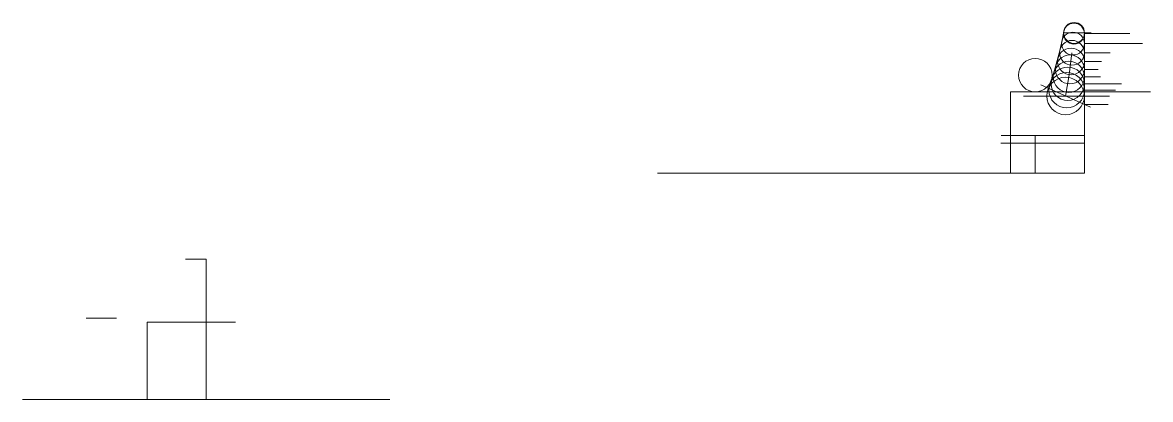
# Model space of a CAD drawing. Header units: millimetres. Extents: x 86 to 1232, y 82 to 464.
import ezdxf

# ---------------------------------------------------------------- set-up
doc = ezdxf.new("R2010")
doc.units = ezdxf.units.MM
doc.layers.add('Штриховка', color=7, linetype='Continuous', lineweight=20)

msp = doc.modelspace()

# ---------------------------------------------------------------- linework, layer by layer
at = {"layer": 'Штриховка'}
for p, q in [((1164.6, 453.9), (1143.5, 453.9)), ((1164.6, 311.5), (1164.6, 453.9)), ((1171.6, 453.9), (1164.6, 453.9)), ((1164.6, 311.5), (1164.6, 453.2)), ((1164.6, 453.2), (1210.6, 453.2)), ((1164.6, 311.5), (1164.6, 443.1)), ((1164.6, 443.1), (1223.7, 443.1)), ((1149.9, 416.8), (1152, 433.7)), ((1164.6, 311.5), (1164.6, 433.7)), ((1164.6, 433.7), (1190.6, 433.7)), ((1164.6, 311.5), (1164.6, 424.9)), ((1164.6, 424.9), (1181.9, 424.9)), ((1148.8, 409.3), (1149.9, 416.8)), ((1164.6, 311.5), (1164.6, 416.8)), ((1164.6, 416.8), (1178.7, 416.8)), ((1170.7, 378.6), (1120.3, 401)), ((1145.5, 389.8), (1148.8, 409.3)), ((1164.6, 311.5), (1164.6, 409.3)), ((1164.6, 409.3), (1180.8, 409.3)), ((1164.6, 311.5), (1164.6, 402.3)), ((1164.6, 402.3), (1202.4, 402.3)), ((1089.6, 311.5), (1089.6, 394)), ((1089.6, 394), (1231.7, 394)), ((1164.6, 389.8), (1102.8, 389.8)), ((1164.6, 311.5), (1164.6, 395.8)), ((1164.6, 395.8), (1196.2, 395.8)), ((1164.6, 311.5), (1164.6, 389.8)), ((1164.6, 389.8), (1190.2, 389.8)), ((1164.6, 381.3), (1188.8, 381.3)), ((1164.6, 349.7), (1079.9, 349.7)), ((1114.6, 349.7), (1114.6, 311.5)), ((1164.6, 311.5), (1164.6, 349.7)), ((1164.6, 342), (1079.6, 342)), ((1164.6, 311.5), (1164.6, 342)), ((731.1, 311.5), (1164.6, 311.5)), ((272.6, 223.9), (251.5, 223.9)), ((272.6, 81.5), (272.6, 223.9)), ((150.8, 164), (181.5, 164)), ((212.5, 81.5), (212.5, 160)), ((212.5, 160), (302.4, 160)), ((86.1, 81.5), (459.2, 81.5))]:
    msp.add_line(p, q, dxfattribs=at)
for centre, radius in [((1154, 453.2), 10.6), ((1154.1, 453.9), 10.6), ((1153, 443.1), 11.6), ((1151, 424.9), 13.6), ((1152, 433.7), 12.6), ((1114.7, 411), 17), ((1148.8, 409.3), 15.8), ((1149.9, 416.8), 14.7), ((1146.6, 395.8), 18), ((1147.7, 402.3), 16.9), ((1145.5, 389.8), 19.1)]:
    msp.add_circle(centre, radius, dxfattribs=at)
msp.add_arc((834.6, 508.2), 313.5, 339.2213, 350.3402, dxfattribs=at)

doc.saveas('drawing.dxf')
